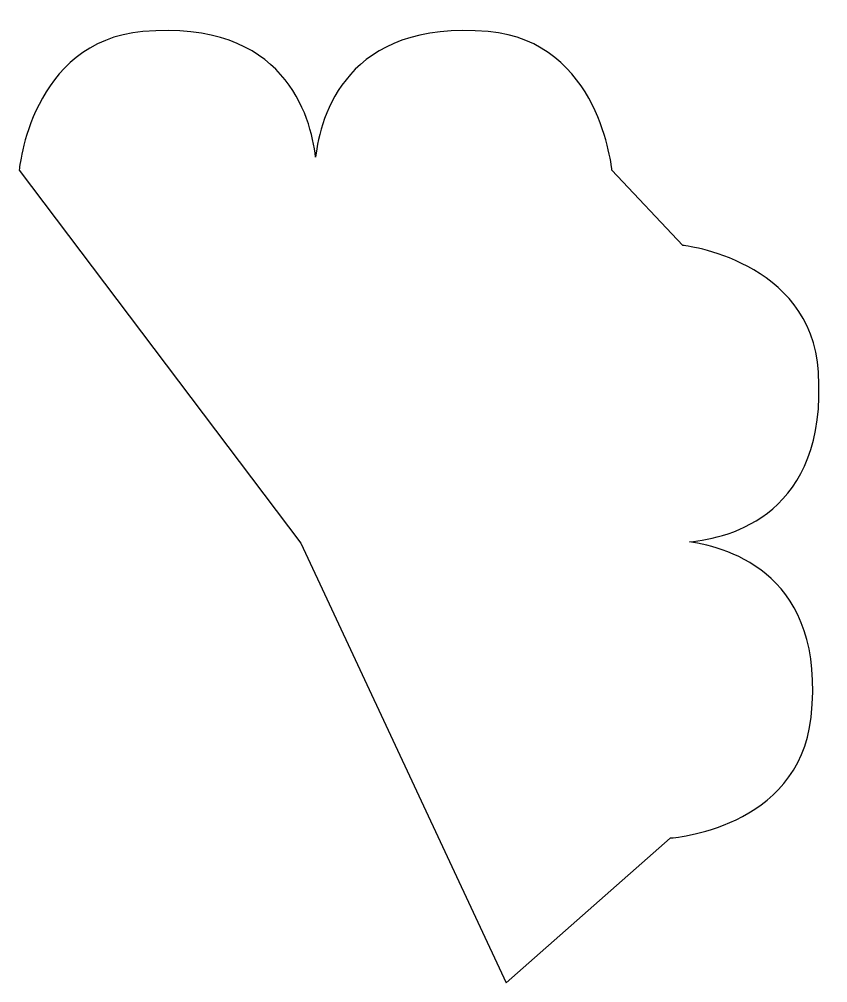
# Model space of a CAD drawing. Header units: centimetres. Extents: x -6.5 to 6.6, y -7.7 to 7.9.
import ezdxf

# ---------------------------------------------------------------- set-up
doc = ezdxf.new("R2010")
doc.units = ezdxf.units.CM
doc.header["$MEASUREMENT"] = 0
doc.layers.add('Camada 1', color=7, linetype='Continuous')

msp = doc.modelspace()

# ---------------------------------------------------------------- linework, layer by layer
at = {"layer": 'Camada 1'}
msp.add_open_spline([(4.28314, 4.24491), (4.28314, 4.24491), (6.36893, 4.01538), (6.48892, 2.1868), (6.48892, 2.1868), (6.64045, -0.1227), (5.05554, -0.50859), (4.39255, -0.57389), (4.39255, -0.57389), (5.05218, -0.66731), (6.61926, -1.12012), (6.36983, -3.4211), (6.36983, -3.4211), (6.17237, -5.24292), (4.07867, -5.38375), (4.07867, -5.38375), (4.07867, -5.38375), (4.07867, -5.38375), (1.41196, -7.73458), (1.41196, -7.73458), (1.41196, -7.73458), (1.41196, -7.73458), (-1.92179, -0.59083), (-1.92179, -0.59083), (-1.92179, -0.59083), (-1.92179, -0.59083), (-6.49908, 5.46813), (-6.49908, 5.46813), (-6.49908, 5.46813), (-6.49908, 5.46813), (-6.31387, 7.55834), (-4.48825, 7.71709), (-4.48825, 7.71709), (-2.18249, 7.91759), (-1.76304, 6.34126), (-1.68367, 5.6798), (-1.68367, 5.6798), (-1.60429, 6.34126), (-1.18485, 7.91759), (1.12091, 7.71709), (1.12091, 7.71709), (2.94654, 7.55834), (3.13174, 5.46813), (3.13174, 5.46813), (3.13174, 5.46813), (3.13174, 5.46813), (4.28314, 4.24491), (4.28314, 4.24491)], degree=3, knots=[0, 0, 0, 0, 0.07692308, 0.07692308, 0.07692308, 0.07692308, 0.15384615, 0.15384615, 0.15384615, 0.15384615, 0.23076923, 0.23076923, 0.23076923, 0.23076923, 0.30769231, 0.30769231, 0.30769231, 0.30769231, 0.38461538, 0.38461538, 0.38461538, 0.38461538, 0.46153846, 0.46153846, 0.46153846, 0.46153846, 0.53846154, 0.53846154, 0.53846154, 0.53846154, 0.61538462, 0.61538462, 0.61538462, 0.61538462, 0.69230769, 0.69230769, 0.69230769, 0.69230769, 0.76923077, 0.76923077, 0.76923077, 0.76923077, 0.84615385, 0.84615385, 0.84615385, 0.84615385, 1, 1, 1, 1], dxfattribs=at)

doc.saveas('drawing.dxf')
